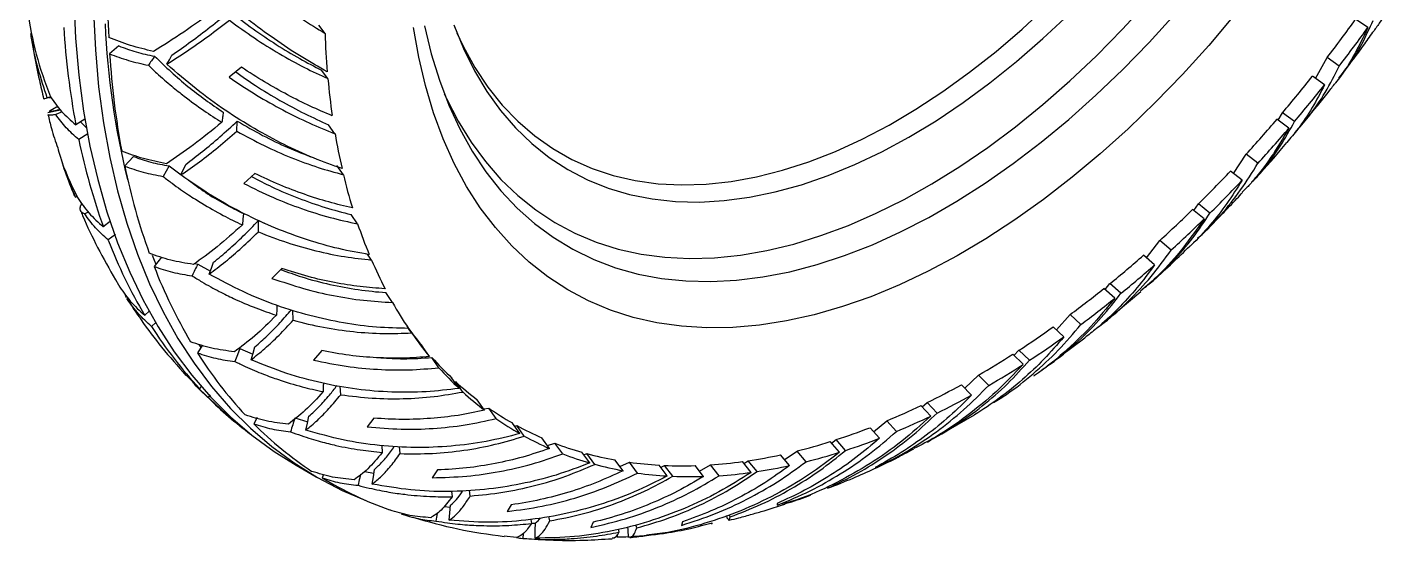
# Model space of a CAD drawing. Header units: millimetres. Extents: x 0 to 597, y 0 to 420.
# Drawn here: x 463.99 to 479.09, y 75 to 80.66 of the extents above; entities that cross this region are included whole.
import ezdxf

# ---------------------------------------------------------------- set-up
doc = ezdxf.new("R2010")
doc.units = ezdxf.units.MM

msp = doc.modelspace()

# ---------------------------------------------------------------- linework, layer by layer
at = {"color": 7, "linetype": 'Continuous', "lineweight": 25}
for p, q in [((467.261, 80.591), (467.191, 80.682)), ((478.734, 80.657), (478.598, 80.748)), ((464.025, 80.591), (464.027, 80.577)), ((464.992, 80.454), (464.891, 80.366)), ((466.342, 80.218), (466.206, 80.109)), ((478.158, 80.094), (478.284, 80.325)), ((478.419, 80.232), (478.284, 80.325)), ((467.292, 80.093), (467.222, 80.186)), ((478.257, 80.024), (478.123, 80.119)), ((464.205, 79.881), (464.235, 79.891)), ((464.368, 79.728), (464.298, 79.698)), ((464.619, 79.648), (464.519, 79.585)), ((464.64, 79.549), (464.569, 79.617)), ((466.291, 79.514), (466.295, 79.626)), ((477.865, 79.548), (477.733, 79.645)), ((477.746, 79.636), (477.794, 79.716)), ((477.926, 79.62), (477.794, 79.716)), ((478.019, 79.6), (478.052, 79.641)), ((464.65, 79.484), (464.551, 79.421)), ((467.37, 79.487), (467.3, 79.585)), ((465.154, 79.235), (465.056, 79.129)), ((477.254, 79.048), (477.394, 79.26)), ((477.523, 79.161), (477.394, 79.26)), ((465.546, 79.131), (465.678, 79.035)), ((465.676, 79.032), (465.728, 79.148)), ((466.488, 79.049), (466.366, 78.938)), ((467.463, 79.035), (467.392, 79.135)), ((477.349, 78.973), (477.221, 79.074)), ((464.509, 78.804), (464.516, 78.789)), ((464.516, 78.789), (464.527, 78.794)), ((476.817, 78.64), (476.869, 78.713)), ((476.995, 78.611), (476.869, 78.713)), ((464.656, 78.624), (464.617, 78.603)), ((467.619, 78.493), (467.548, 78.596)), ((476.931, 78.547), (476.805, 78.65)), ((464.896, 78.518), (464.821, 78.461)), ((466.527, 78.405), (466.528, 78.529)), ((466.528, 78.529), (466.603, 78.499)), ((464.955, 78.378), (464.875, 78.316)), ((476.297, 78.118), (476.445, 78.31)), ((476.569, 78.205), (476.445, 78.31)), ((465.46, 78.127), (465.381, 78.024)), ((467.772, 78.095), (467.729, 78.158)), ((476.386, 78.042), (476.264, 78.147)), ((465.828, 78.057), (465.861, 78.051)), ((465.861, 78.051), (465.999, 77.972)), ((466.784, 78.001), (466.677, 77.893)), ((464.957, 77.879), (464.988, 77.82)), ((475.842, 77.77), (475.896, 77.836)), ((476.017, 77.729), (475.896, 77.836)), ((465.088, 77.659), (465.081, 77.67)), ((468.003, 77.628), (467.929, 77.736)), ((475.95, 77.674), (475.829, 77.782)), ((475.829, 77.408), (476.236, 77.749)), ((465.325, 77.53), (465.277, 77.486)), ((466.91, 77.431), (466.908, 77.541)), ((475.306, 77.325), (475.458, 77.494)), ((475.576, 77.385), (475.458, 77.494)), ((465.398, 77.406), (465.352, 77.363)), ((468.213, 77.292), (468.179, 77.342)), ((475.388, 77.248), (475.271, 77.358)), ((475.206, 76.928), (475.62, 77.238)), ((465.911, 77.156), (465.857, 77.072)), ((465.873, 77.164), (465.895, 77.131)), ((466.325, 77.12), (466.466, 77.059)), ((467.224, 77.097), (467.133, 76.993)), ((468.409, 77.031), (468.333, 77.143)), ((474.941, 76.946), (474.827, 77.058)), ((474.84, 77.045), (474.895, 77.102)), ((475.01, 76.99), (474.895, 77.102)), ((468.514, 76.908), (468.437, 77.021)), ((465.732, 76.825), (465.878, 76.68)), ((468.735, 76.68), (468.657, 76.794)), ((468.777, 76.641), (468.698, 76.755)), ((474.298, 76.683), (474.45, 76.827)), ((474.562, 76.714), (474.45, 76.827)), ((465.829, 76.721), (466.225, 76.349)), ((465.898, 76.702), (465.878, 76.68)), ((465.996, 76.609), (465.972, 76.582)), ((467.434, 76.611), (467.428, 76.705)), ((474.373, 76.607), (474.262, 76.721)), ((469.016, 76.44), (468.936, 76.555)), ((469.006, 76.454), (469.061, 76.464)), ((469.142, 76.349), (469.061, 76.464)), ((473.925, 76.376), (473.817, 76.492)), ((473.831, 76.477), (473.885, 76.525)), ((473.994, 76.409), (473.885, 76.525)), ((466.515, 76.361), (466.478, 76.29)), ((466.929, 76.356), (467.07, 76.312)), ((467.799, 76.352), (467.724, 76.256)), ((469.404, 76.183), (469.322, 76.299)), ((473.295, 76.204), (473.442, 76.323)), ((473.548, 76.207), (473.442, 76.323)), ((473.955, 76.129), (474.407, 76.39)), ((469.345, 76.266), (469.37, 76.272)), ((469.453, 76.155), (469.37, 76.272)), ((469.731, 76.018), (469.647, 76.136)), ((473.361, 76.131), (473.256, 76.248)), ((467.887, 76.05), (467.89, 75.974)), ((468.087, 75.962), (468.079, 76.04)), ((469.707, 76.052), (469.79, 76.077)), ((469.875, 75.959), (469.79, 76.077)), ((472.315, 75.898), (472.453, 75.991)), ((472.554, 75.873), (472.453, 75.991)), ((472.921, 75.977), (472.819, 76.095)), ((472.834, 76.077), (472.885, 76.116)), ((472.988, 75.998), (472.885, 76.116)), ((466.943, 75.834), (467.162, 75.708)), ((470.173, 75.859), (470.086, 75.978)), ((470.107, 75.949), (470.141, 75.962)), ((470.228, 75.844), (470.141, 75.962)), ((470.539, 75.774), (470.45, 75.893)), ((470.503, 75.822), (470.609, 75.867)), ((470.699, 75.748), (470.609, 75.867)), ((471.026, 75.716), (470.935, 75.835)), ((470.953, 75.811), (470.995, 75.832)), ((471.087, 75.713), (470.995, 75.832)), ((471.425, 75.711), (471.331, 75.83)), ((471.379, 75.77), (471.503, 75.838)), ((471.598, 75.719), (471.503, 75.838)), ((471.949, 75.755), (471.852, 75.874)), ((471.868, 75.854), (471.916, 75.884)), ((472.013, 75.765), (471.916, 75.884)), ((472.372, 75.831), (472.272, 75.949)), ((467.245, 75.732), (467.229, 75.696)), ((467.696, 75.767), (467.799, 75.746)), ((468.498, 75.782), (468.44, 75.697)), ((473.312, 75.809), (473.325, 75.808)), ((468.652, 75.547), (468.658, 75.487)), ((468.858, 75.495), (468.849, 75.558)), ((472.8, 75.584), (472.789, 75.582)), ((468.57, 75.379), (468.64, 75.372)), ((469.308, 75.397), (469.266, 75.325)), ((472.234, 75.414), (472.236, 75.393)), ((472.541, 75.485), (472.601, 75.508)), ((472.6, 75.505), (472.601, 75.508)), ((469.524, 75.238), (469.531, 75.192)), ((469.732, 75.221), (469.722, 75.27)), ((471.686, 75.252), (471.682, 75.281)), ((471.717, 75.265), (471.708, 75.289)), ((469.442, 75.082), (469.438, 75.029)), ((469.53, 75.197), (469.575, 75.197)), ((470.212, 75.206), (470.186, 75.149)), ((470.485, 75.129), (470.492, 75.097)), ((470.691, 75.143), (470.681, 75.179)), ((471.194, 75.211), (471.182, 75.172)), ((471.521, 75.201), (471.508, 75.186)), ((469.366, 75.039), (469.231, 75.054)), ((469.366, 75.039), (469.438, 75.029)), ((470.475, 75.074), (470.475, 75.046))]:
    msp.add_line(p, q, dxfattribs=at)
at = {"color": 7, "linetype": 'Continuous', "lineweight": 25, "flags": 128}
for points in [[(464.496, 80.956), (464.516, 80.538), (464.552, 80.13), (464.605, 79.734), (464.674, 79.351), (464.76, 78.982), (464.861, 78.626), (464.979, 78.285), (465.112, 77.96), (465.26, 77.651), (465.424, 77.358), (465.602, 77.083), (465.795, 76.826), (466.002, 76.587), (466.222, 76.367), (466.456, 76.166), (466.702, 75.985), (466.943, 75.834)], [(464.714, 80.83), (464.734, 80.411), (464.77, 80.004), (464.823, 79.608), (464.893, 79.225), (464.978, 78.856), (465.08, 78.5), (465.197, 78.159), (465.33, 77.834), (465.479, 77.525), (465.642, 77.232), (465.821, 76.957), (466.013, 76.7), (466.22, 76.461), (466.441, 76.241), (466.674, 76.04), (466.92, 75.859), (467.179, 75.698), (467.449, 75.557), (467.708, 75.446)], [(468.573, 79.926), (468.597, 79.874), (468.725, 79.625), (468.868, 79.393), (469.025, 79.179), (469.196, 78.983), (469.38, 78.805), (469.578, 78.647), (469.788, 78.509), (470.009, 78.391), (470.242, 78.293), (470.485, 78.216), (470.738, 78.16), (471, 78.126), (471.27, 78.112), (471.547, 78.12), (471.832, 78.15), (472.122, 78.2), (472.417, 78.271), (472.716, 78.364), (473.019, 78.477), (473.324, 78.61), (473.631, 78.763), (473.938, 78.935), (474.245, 79.127), (474.551, 79.336), (474.855, 79.564), (475.156, 79.809), (475.454, 80.07), (475.747, 80.346), (476.034, 80.638), (476.315, 80.944)], [(468.711, 80.599), (468.781, 80.451), (468.909, 80.217), (469.053, 80), (469.211, 79.802), (469.383, 79.623), (469.568, 79.463), (469.766, 79.323), (469.976, 79.203), (470.198, 79.104), (470.431, 79.027), (470.673, 78.97), (470.925, 78.935), (471.185, 78.922), (471.453, 78.93), (471.727, 78.96), (472.008, 79.011), (472.293, 79.084), (472.582, 79.177), (472.875, 79.292), (473.17, 79.427), (473.466, 79.582), (473.762, 79.757), (474.057, 79.951), (474.351, 80.163), (474.643, 80.392), (474.931, 80.639), (475.214, 80.902)], [(477.264, 80.793), (476.982, 80.46), (476.693, 80.14), (476.397, 79.834), (476.096, 79.542), (475.789, 79.266), (475.479, 79.006), (475.165, 78.763), (474.849, 78.537), (474.532, 78.33), (474.214, 78.141), (473.896, 77.971), (473.579, 77.821), (473.264, 77.691), (472.952, 77.582), (472.643, 77.493), (472.339, 77.425), (472.04, 77.378), (471.747, 77.352), (471.461, 77.348), (471.182, 77.365), (470.912, 77.403), (470.651, 77.463), (470.4, 77.543), (470.159, 77.645), (469.93, 77.767), (469.712, 77.909), (469.506, 78.07), (469.314, 78.252), (469.135, 78.452), (468.969, 78.67), (468.818, 78.906), (468.682, 79.16), (468.561, 79.43), (468.455, 79.715), (468.365, 80.016), (468.291, 80.33), (468.233, 80.658)], [(468.355, 80.674), (468.429, 80.368), (468.519, 80.076), (468.624, 79.8), (468.745, 79.539), (468.881, 79.295), (469.031, 79.068), (469.196, 78.859), (469.374, 78.668), (469.566, 78.497), (469.771, 78.345), (469.987, 78.213), (470.216, 78.101), (470.455, 78.01), (470.704, 77.94), (470.963, 77.892), (471.231, 77.864), (471.506, 77.858), (471.789, 77.873), (472.078, 77.909), (472.373, 77.966), (472.673, 78.045), (472.977, 78.144), (473.283, 78.264), (473.592, 78.405), (473.903, 78.565), (474.213, 78.744), (474.523, 78.942), (474.832, 79.158), (475.139, 79.392), (475.443, 79.644), (475.742, 79.911), (476.037, 80.194), (476.327, 80.491), (476.61, 80.803)], [(468.678, 80.687), (468.783, 80.425), (468.904, 80.181), (469.04, 79.953), (469.191, 79.743), (469.356, 79.551), (469.535, 79.378), (469.726, 79.225), (469.93, 79.092), (470.147, 78.98), (470.374, 78.888), (470.612, 78.817), (470.859, 78.768), (471.115, 78.74), (471.38, 78.734), (471.652, 78.749), (471.93, 78.786), (472.214, 78.845), (472.502, 78.924), (472.795, 79.025), (473.09, 79.146), (473.387, 79.287), (473.685, 79.449), (473.983, 79.63), (474.28, 79.829), (474.576, 80.047), (474.868, 80.282), (475.157, 80.534), (475.442, 80.801)], [(465.522, 80.251), (465.549, 80.302), (465.576, 80.352)], [(464.352, 79.747), (464.294, 79.735), (464.211, 79.717)], [(465.546, 79.131), (465.512, 79.074), (465.479, 79.016)], [(466.363, 78.606), (466.357, 78.544), (466.351, 78.482)], [(465.358, 78.149), (465.381, 78.093), (465.399, 78.05)], [(465.987, 77.94), (466.011, 78.005), (466.035, 78.07)], [(466.731, 77.596), (466.729, 77.554), (466.725, 77.486)], [(466.325, 77.12), (466.297, 77.049), (466.269, 76.978)], [(466.448, 76.996), (466.469, 77.068), (466.49, 77.14)], [(467.05, 76.221), (467.067, 76.297), (467.084, 76.374)], [(467.781, 75.627), (467.794, 75.708), (467.806, 75.788)], [(468.628, 75.228), (468.635, 75.311), (468.642, 75.394)], [(469.574, 75.031), (469.574, 75.115), (469.575, 75.199)], [(470.6, 75.039), (470.594, 75.123), (470.591, 75.156)]]:
    msp.add_lwpolyline(points, dxfattribs=at)
at = {"color": 7, "linetype": 'Continuous', "lineweight": 25}
for centre, radius, start, end in [((476.118, 81.06), 11.249, 176.6919, 182.6182), ((473.354, 81.043), 8.519, 182.3354, 194.0337), ((464.764, 90.694), 17.039, 322.5149, 324.2849), ((473.387, 81.228), 9.019, 183.6244, 190.4912), ((476.054, 80.883), 8.798, 181.9031, 184.6632), ((464.812, 90.667), 17.147, 322.5154, 324.2845), ((473.892, 80.936), 9.019, 183.6244, 190.4912), ((475.221, 80.811), 7.961, 185.178, 188.1283), ((465.221, 90.337), 16.458, 319.8109, 321.6209), ((465.308, 90.279), 16.517, 319.8091, 321.6232), ((465.666, 89.961), 15.876, 317.6227, 319.4757), ((474.248, 80.659), 6.976, 189.668, 192.8896), ((465.763, 89.891), 15.92, 317.6198, 319.4786), ((471.51, 80.858), 7.105, 191.6704, 199.7217), ((472.015, 80.567), 7.105, 191.6704, 199.7217), ((473.568, 80.5), 6.279, 193.4942, 196.9495), ((466.373, 89.305), 14.912, 314.7407, 316.6753), ((466.445, 89.258), 14.989, 314.7402, 316.6761), ((466.942, 88.726), 14.099, 312.3792, 314.3883), ((472.814, 80.258), 5.486, 198.7596, 202.5408), ((466.983, 88.711), 14.222, 312.3815, 314.385), ((470.114, 80.339), 5.616, 201.1203, 210.5397), ((467.65, 87.933), 13.037, 309.2403, 311.356), ((470.619, 80.048), 5.616, 201.1203, 210.5397), ((472.325, 80.051), 4.955, 203.2518, 207.2978), ((467.722, 87.885), 13.114, 309.2394, 311.355), ((468.212, 87.239), 12.143, 306.6318, 308.8499), ((468.287, 87.188), 12.216, 306.6309, 308.8486), ((471.826, 79.783), 4.389, 209.411, 213.7993), ((469.242, 79.812), 4.596, 212.19, 222.9575), ((471.431, 79.675), 4.002, 215.2257, 219.262), ((468.901, 86.291), 10.972, 303.1165, 305.4907), ((471.535, 79.586), 4.037, 214.6189, 219.2594), ((468.972, 86.247), 11.052, 303.1172, 305.488), ((469.747, 79.52), 4.596, 212.19, 222.9575), ((469.374, 85.56), 10.101, 300.1691, 302.6748), ((471.193, 79.472), 3.688, 221.6543, 226.5632), ((471.285, 79.374), 3.709, 221.6528, 226.5626), ((469.463, 85.486), 10.147, 300.1679, 302.6768), ((471.078, 79.351), 3.522, 227.4751, 232.5373), ((471.171, 79.252), 3.542, 227.4755, 232.5377), ((469.933, 84.574), 8.967, 296.1479, 298.8614), ((470.024, 84.496), 9.008, 296.1457, 298.8625), ((468.866, 79.463), 4.083, 224.8681, 233.5878), ((471.019, 79.272), 3.423, 235.1104, 240.2686), ((470.296, 83.83), 8.139, 292.7414, 295.6339), ((469.35, 79.147), 4.051, 224.8411, 236.5536), ((471.112, 79.174), 3.445, 235.1113, 240.2674), ((470.399, 83.723), 8.149, 292.7358, 295.6417), ((471.024, 79.283), 3.435, 241.2165, 246.3612), ((471.113, 79.178), 3.448, 241.2096, 246.3649), ((470.676, 82.891), 7.126, 288.058, 291.2203), ((471.07, 79.398), 3.559, 248.929, 253.9537), ((470.9, 82.193), 6.393, 284.0612, 287.4639), ((470.773, 82.795), 7.149, 288.0533, 291.2242), ((471.162, 79.299), 3.579, 248.9301, 253.9556), ((471.118, 79.575), 3.742, 254.8601, 259.7209), ((471.21, 79.473), 3.759, 254.8594, 259.7267), ((471.172, 79.919), 4.09, 262.0923, 266.6746), ((471.191, 80.291), 4.463, 267.4815, 271.8033), ((471.161, 80.874), 5.047, 273.885, 277.8665), ((471.083, 81.413), 5.592, 278.5673, 282.287), ((471.172, 81.34), 5.638, 278.5725, 282.2828), ((470.985, 82.135), 6.455, 284.0686, 287.4584), ((469.301, 79.084), 3.971, 238.5575, 250.4264), ((471.265, 79.822), 4.113, 262.0896, 266.6736), ((471.284, 80.196), 4.487, 267.4816, 271.8052), ((471.254, 80.776), 5.069, 273.8831, 277.8707)]:
    msp.add_arc(centre, radius, start, end, dxfattribs=at)
for points, knots in [([(467.285, 80.168), (467.191, 80.222), (467.001, 80.33), (466.705, 80.526), (466.406, 80.746), (466.109, 80.993), (465.813, 81.266), (465.623, 81.471), (465.527, 81.575)], [0, 0, 0, 0, 0.166045, 0.333057, 0.499187, 0.663305, 0.828994, 1, 1, 1, 1]), ([(466.199, 81.381), (466.291, 81.301), (466.47, 81.144), (466.74, 80.936), (467.005, 80.749), (467.176, 80.644), (467.261, 80.591)], [0, 0, 0, 0, 0.255319, 0.500303, 0.750161, 1, 1, 1, 1]), ([(479.093, 81.175), (479.059, 81.093), (478.991, 80.93), (478.888, 80.741), (478.812, 80.638), (478.789, 80.605)], [0, 0, 0, 0, 0.407032, 0.814017, 1, 1, 1, 1]), ([(463.987, 80.847), (464.014, 80.684), (464.068, 80.359), (464.182, 80.048), (464.239, 79.892)], [0, 0, 0, 0, 0.4995697, 1, 1, 1, 1]), ([(466.056, 80.855), (465.938, 80.769), (465.702, 80.598), (465.483, 80.461), (465.373, 80.393)], [0, 0, 0, 0, 0.4995726, 1, 1, 1, 1]), ([(465.576, 80.352), (465.646, 80.401), (465.783, 80.498), (465.997, 80.659), (466.141, 80.777), (466.213, 80.835)], [0, 0, 0, 0, 0.339019, 0.671997, 1, 1, 1, 1]), ([(466.213, 80.835), (466.298, 80.769), (466.469, 80.637), (466.727, 80.465), (466.98, 80.312), (467.143, 80.228), (467.222, 80.186)], [0, 0, 0, 0, 0.2504497, 0.4999993, 0.755246, 1, 1, 1, 1]), ([(465.522, 80.251), (465.597, 80.3), (465.745, 80.397), (465.976, 80.559), (466.131, 80.678), (466.208, 80.737)], [0, 0, 0, 0, 0.33938, 0.672333, 1, 1, 1, 1]), ([(466.208, 80.737), (466.3, 80.67), (466.483, 80.537), (466.76, 80.365), (467.032, 80.214), (467.206, 80.132), (467.292, 80.093)], [0, 0, 0, 0, 0.250635, 0.50017, 0.755309, 1, 1, 1, 1]), ([(478.414, 80.1), (478.446, 80.14), (478.542, 80.257), (478.671, 80.468), (478.751, 80.648), (478.79, 80.735)], [0, 0, 0, 0, 0.204851, 0.610742, 1, 1, 1, 1]), ([(464.205, 79.881), (464.17, 79.987), (464.102, 80.198), (464.045, 80.436), (464.028, 80.568), (464.025, 80.591)], [0, 0, 0, 0, 0.456751, 0.904846, 1, 1, 1, 1]), ([(465.373, 80.393), (465.287, 80.414), (465.115, 80.455), (464.959, 80.516), (464.881, 80.547)], [0, 0, 0, 0, 0.498249, 1, 1, 1, 1]), ([(478.734, 80.657), (478.683, 80.551), (478.58, 80.339), (478.451, 80.133), (478.369, 80.037), (478.365, 80.031)], [0, 0, 0, 0, 0.483276, 0.969373, 1, 1, 1, 1]), ([(478.468, 80.171), (478.542, 80.265), (478.653, 80.406), (478.755, 80.555), (478.789, 80.605)], [0, 0, 0, 0, 0.668221, 1, 1, 1, 1]), ([(464.039, 80.504), (464.045, 80.461), (464.067, 80.316), (464.11, 80.105), (464.149, 79.939), (464.165, 79.87)], [0, 0, 0, 0, 0.196776, 0.671009, 1, 1, 1, 1]), ([(464.891, 80.366), (464.959, 80.341), (465.094, 80.29), (465.243, 80.257), (465.317, 80.24)], [0, 0, 0, 0, 0.500356, 1, 1, 1, 1]), ([(464.992, 80.454), (465.054, 80.431), (465.18, 80.384), (465.317, 80.354), (465.386, 80.339)], [0, 0, 0, 0, 0.4999898, 1, 1, 1, 1]), ([(465.386, 80.339), (465.374, 80.322), (465.351, 80.29), (465.328, 80.257), (465.317, 80.24)], [0, 0, 0, 0, 0.499986, 1, 1, 1, 1]), ([(465.317, 80.24), (465.347, 80.212), (465.406, 80.156), (465.491, 80.08), (465.571, 80.013), (465.643, 79.954), (465.76, 79.862), (465.92, 79.744), (466.06, 79.654), (466.126, 79.612)], [0, 0, 0, 0, 0.120105, 0.230141, 0.330173, 0.420243, 0.500402, 0.764719, 1, 1, 1, 1]), ([(465.386, 80.339), (465.506, 80.224), (465.747, 79.995), (466.01, 79.814), (466.141, 79.723)], [0, 0, 0, 0, 0.499985, 1, 1, 1, 1]), ([(467.447, 79.103), (467.344, 79.14), (467.136, 79.214), (466.813, 79.362), (466.487, 79.537), (466.162, 79.742), (465.837, 79.976), (465.628, 80.159), (465.522, 80.251)], [0, 0, 0, 0, 0.16604, 0.333056, 0.499185, 0.663301, 0.828992, 1, 1, 1, 1]), ([(467.339, 79.685), (467.259, 79.719), (467.099, 79.787), (466.849, 79.912), (466.596, 80.053), (466.427, 80.163), (466.342, 80.218)], [0, 0, 0, 0, 0.249924, 0.499823, 0.749992, 1, 1, 1, 1]), ([(477.932, 79.5), (477.982, 79.557), (478.105, 79.695), (478.27, 79.939), (478.369, 80.134), (478.419, 80.232)], [0, 0, 0, 0, 0.256087, 0.628049, 1, 1, 1, 1]), ([(466.206, 80.109), (466.306, 80.041), (466.504, 79.909), (466.799, 79.744), (467.089, 79.6), (467.277, 79.525), (467.37, 79.487)], [0, 0, 0, 0, 0.25532, 0.500297, 0.750157, 1, 1, 1, 1]), ([(466.279, 80.167), (466.351, 80.117), (466.513, 80.002), (466.767, 79.849), (467.038, 79.703), (467.213, 79.624), (467.3, 79.585)], [0, 0, 0, 0, 0.2070211, 0.4677643, 0.7338839, 1, 1, 1, 1]), ([(478.257, 80.024), (478.213, 79.94), (478.125, 79.771), (477.985, 79.559), (477.882, 79.437), (477.841, 79.389)], [0, 0, 0, 0, 0.374466, 0.748893, 1, 1, 1, 1]), ([(478.086, 79.683), (478.168, 79.781), (478.263, 79.894), (478.352, 80.014), (478.365, 80.031)], [0, 0, 0, 0, 0.858081, 1, 1, 1, 1]), ([(464.169, 79.871), (464.168, 79.871), (464.163, 79.868), (464.187, 79.876), (464.205, 79.881)], [0, 0, 0, 0, 0.235758, 1, 1, 1, 1]), ([(464.221, 79.885), (464.221, 79.885), (464.217, 79.884), (464.224, 79.885), (464.237, 79.887), (464.239, 79.887)], [0, 0, 0, 0, 0.010375, 0.846256, 1, 1, 1, 1]), ([(464.226, 79.733), (464.24, 79.744), (464.261, 79.76), (464.305, 79.782), (464.32, 79.789)], [0, 0, 0, 0, 0.678187, 1, 1, 1, 1]), ([(464.239, 79.892), (464.278, 79.838), (464.356, 79.728), (464.464, 79.633), (464.519, 79.585)], [0, 0, 0, 0, 0.498249, 1, 1, 1, 1]), ([(464.298, 79.698), (464.29, 79.696), (464.273, 79.693), (464.254, 79.691), (464.239, 79.691), (464.229, 79.691), (464.216, 79.693), (464.213, 79.697), (464.211, 79.7)], [0, 0, 0, 0, 0.1729789, 0.3314625, 0.4755356, 0.6052646, 0.7207146, 1, 1, 1, 1]), ([(464.212, 79.7), (464.225, 79.648), (464.254, 79.52), (464.295, 79.401), (464.32, 79.33)], [0, 0, 0, 0, 0.407239, 1, 1, 1, 1]), ([(464.226, 79.733), (464.254, 79.738), (464.294, 79.745), (464.334, 79.752), (464.347, 79.754)], [0, 0, 0, 0, 0.6889263, 1, 1, 1, 1]), ([(464.551, 79.421), (464.503, 79.464), (464.408, 79.549), (464.335, 79.648), (464.298, 79.698)], [0, 0, 0, 0, 0.500385, 1, 1, 1, 1]), ([(466.126, 79.612), (466.02, 79.526), (465.808, 79.354), (465.613, 79.222), (465.515, 79.156)], [0, 0, 0, 0, 0.4995697, 1, 1, 1, 1]), ([(465.728, 79.148), (465.79, 79.195), (465.912, 79.289), (466.102, 79.449), (466.231, 79.567), (466.295, 79.626)], [0, 0, 0, 0, 0.339006, 0.671985, 1, 1, 1, 1]), ([(466.141, 79.723), (466.139, 79.704), (466.134, 79.667), (466.129, 79.63), (466.126, 79.612)], [0, 0, 0, 0, 0.5000252, 1, 1, 1, 1]), ([(466.295, 79.626), (466.388, 79.572), (466.574, 79.464), (466.854, 79.33), (467.037, 79.259), (467.129, 79.223)], [0, 0, 0, 0, 0.332809, 0.664418, 1, 1, 1, 1]), ([(477.454, 78.953), (477.496, 78.997), (477.613, 79.121), (477.772, 79.343), (477.875, 79.529), (477.926, 79.62)], [0, 0, 0, 0, 0.224368, 0.620299, 1, 1, 1, 1]), ([(465.676, 79.032), (465.743, 79.079), (465.876, 79.173), (466.082, 79.334), (466.222, 79.454), (466.291, 79.514)], [0, 0, 0, 0, 0.339386, 0.672339, 1, 1, 1, 1]), ([(466.291, 79.514), (466.39, 79.46), (466.589, 79.352), (466.889, 79.22), (467.182, 79.112), (467.371, 79.06), (467.463, 79.035)], [0, 0, 0, 0, 0.250634, 0.500171, 0.755309, 1, 1, 1, 1]), ([(477.865, 79.548), (477.801, 79.44), (477.673, 79.223), (477.497, 78.989), (477.38, 78.871), (477.352, 78.842)], [0, 0, 0, 0, 0.4303975, 0.8633184, 1, 1, 1, 1]), ([(464.32, 79.33), (464.328, 79.3), (464.379, 79.11), (464.465, 78.932), (464.538, 78.782)], [0, 0, 0, 0, 0.159088, 1, 1, 1, 1]), ([(477.476, 78.972), (477.501, 78.999), (477.626, 79.133), (477.746, 79.275), (477.842, 79.388)], [0, 0, 0, 0, 0.201563, 1, 1, 1, 1]), ([(464.516, 78.789), (464.471, 78.892), (464.412, 79.027), (464.37, 79.168), (464.36, 79.201)], [0, 0, 0, 0, 0.761474, 1, 1, 1, 1]), ([(465.515, 79.156), (465.429, 79.173), (465.257, 79.208), (465.102, 79.265), (465.024, 79.294)], [0, 0, 0, 0, 0.498249, 1, 1, 1, 1]), ([(465.154, 79.235), (465.217, 79.213), (465.341, 79.169), (465.478, 79.144), (465.546, 79.131)], [0, 0, 0, 0, 0.499992, 1, 1, 1, 1]), ([(476.858, 78.334), (476.864, 78.339), (476.959, 78.417), (477.12, 78.594), (477.34, 78.862), (477.462, 79.061), (477.523, 79.161)], [0, 0, 0, 0, 0.021812, 0.343613, 0.671816, 1, 1, 1, 1]), ([(464.396, 79.087), (464.398, 79.081), (464.431, 78.985), (464.466, 78.889), (464.503, 78.803), (464.503, 78.802)], [0, 0, 0, 0, 0.065663, 0.988461, 1, 1, 1, 1]), ([(465.056, 79.129), (465.124, 79.106), (465.258, 79.058), (465.405, 79.03), (465.479, 79.016)], [0, 0, 0, 0, 0.500354, 1, 1, 1, 1]), ([(465.479, 79.016), (465.512, 78.991), (465.575, 78.941), (465.668, 78.875), (465.754, 78.816), (465.832, 78.766), (465.958, 78.687), (466.129, 78.589), (466.28, 78.516), (466.351, 78.482)], [0, 0, 0, 0, 0.120102, 0.230139, 0.330171, 0.420244, 0.500403, 0.764718, 1, 1, 1, 1]), ([(467.747, 78.154), (467.636, 78.174), (467.414, 78.214), (467.068, 78.313), (466.718, 78.441), (466.369, 78.601), (466.018, 78.793), (465.792, 78.951), (465.676, 79.032)], [0, 0, 0, 0, 0.166042, 0.333059, 0.499185, 0.663306, 0.828996, 1, 1, 1, 1]), ([(466.452, 79.015), (466.527, 78.976), (466.699, 78.886), (466.971, 78.773), (467.264, 78.669), (467.453, 78.621), (467.548, 78.596)], [0, 0, 0, 0, 0.201201, 0.463863, 0.73193, 1, 1, 1, 1]), ([(467.562, 78.669), (467.476, 78.69), (467.303, 78.73), (467.035, 78.816), (466.763, 78.919), (466.58, 79.006), (466.488, 79.049)], [0, 0, 0, 0, 0.249921, 0.499821, 0.749985, 1, 1, 1, 1]), ([(465.759, 78.976), (465.82, 78.93), (466.013, 78.785), (466.221, 78.678), (466.363, 78.606)], [0, 0, 0, 0, 0.317672, 1, 1, 1, 1]), ([(466.366, 78.938), (466.475, 78.885), (466.688, 78.78), (467.006, 78.657), (467.317, 78.559), (467.519, 78.515), (467.619, 78.493)], [0, 0, 0, 0, 0.255318, 0.500296, 0.750158, 1, 1, 1, 1]), ([(477.349, 78.973), (477.295, 78.887), (477.188, 78.715), (476.998, 78.479), (476.86, 78.322), (476.779, 78.251), (476.774, 78.247)], [0, 0, 0, 0, 0.3266207, 0.6532181, 0.9801534, 1, 1, 1, 1]), ([(464.538, 78.782), (464.578, 78.724), (464.657, 78.608), (464.766, 78.51), (464.821, 78.461)], [0, 0, 0, 0, 0.498248, 1, 1, 1, 1]), ([(464.617, 78.603), (464.611, 78.605), (464.6, 78.609), (464.587, 78.617), (464.578, 78.626), (464.572, 78.635), (464.566, 78.652), (464.565, 78.678), (464.579, 78.708), (464.585, 78.721)], [0, 0, 0, 0, 0.120105, 0.23014, 0.33017, 0.420242, 0.500397, 0.764731, 1, 1, 1, 1]), ([(476.968, 78.437), (477.077, 78.547), (477.208, 78.679), (477.334, 78.817), (477.355, 78.84)], [0, 0, 0, 0, 0.837503, 1, 1, 1, 1]), ([(464.572, 78.639), (464.579, 78.621), (464.636, 78.48), (464.76, 78.223), (464.889, 77.995), (464.955, 77.877)], [0, 0, 0, 0, 0.066181, 0.516708, 1, 1, 1, 1]), ([(464.875, 78.316), (464.827, 78.36), (464.73, 78.447), (464.655, 78.551), (464.617, 78.603)], [0, 0, 0, 0, 0.5003847, 1, 1, 1, 1]), ([(476.283, 77.797), (476.303, 77.812), (476.413, 77.897), (476.59, 78.077), (476.811, 78.331), (476.935, 78.519), (476.995, 78.611)], [0, 0, 0, 0, 0.069861, 0.379597, 0.696276, 1, 1, 1, 1]), ([(466.351, 78.482), (466.257, 78.398), (466.071, 78.23), (465.899, 78.107), (465.813, 78.046)], [0, 0, 0, 0, 0.4995759, 1, 1, 1, 1]), ([(465.987, 77.94), (466.046, 77.984), (466.162, 78.072), (466.343, 78.228), (466.466, 78.346), (466.527, 78.405)], [0, 0, 0, 0, 0.339377, 0.672332, 1, 1, 1, 1]), ([(466.035, 78.07), (466.088, 78.114), (466.194, 78.202), (466.36, 78.356), (466.472, 78.471), (466.528, 78.529)], [0, 0, 0, 0, 0.339009, 0.671985, 1, 1, 1, 1]), ([(466.527, 78.405), (466.633, 78.364), (466.844, 78.282), (467.163, 78.193), (467.474, 78.127), (467.674, 78.106), (467.772, 78.095)], [0, 0, 0, 0, 0.250635, 0.500169, 0.75531, 1, 1, 1, 1]), ([(476.931, 78.547), (476.855, 78.439), (476.703, 78.221), (476.468, 77.956), (476.301, 77.81), (476.233, 77.752)], [0, 0, 0, 0, 0.372877, 0.747945, 1, 1, 1, 1]), ([(476.377, 77.877), (476.447, 77.939), (476.581, 78.058), (476.711, 78.187), (476.773, 78.248)], [0, 0, 0, 0, 0.523184, 1, 1, 1, 1]), ([(465.813, 78.046), (465.728, 78.06), (465.558, 78.088), (465.404, 78.142), (465.326, 78.169)], [0, 0, 0, 0, 0.498248, 1, 1, 1, 1]), ([(475.769, 77.359), (475.79, 77.375), (475.909, 77.46), (476.104, 77.644), (476.354, 77.908), (476.497, 78.106), (476.569, 78.205)], [0, 0, 0, 0, 0.066239, 0.373419, 0.686715, 1, 1, 1, 1]), ([(465.381, 78.024), (465.447, 78.001), (465.581, 77.956), (465.726, 77.933), (465.798, 77.921)], [0, 0, 0, 0, 0.500354, 1, 1, 1, 1]), ([(465.861, 78.051), (465.85, 78.029), (465.83, 77.986), (465.809, 77.943), (465.798, 77.921)], [0, 0, 0, 0, 0.499998, 1, 1, 1, 1]), ([(466.773, 77.99), (466.85, 77.962), (467.032, 77.896), (467.318, 77.823), (467.629, 77.763), (467.829, 77.745), (467.929, 77.736)], [0, 0, 0, 0, 0.195641, 0.460131, 0.730067, 1, 1, 1, 1]), ([(467.921, 77.779), (467.83, 77.785), (467.648, 77.798), (467.364, 77.844), (467.075, 77.909), (466.881, 77.971), (466.784, 78.001)], [0, 0, 0, 0, 0.24992, 0.499823, 0.74999, 1, 1, 1, 1]), ([(476.386, 78.042), (476.323, 77.956), (476.198, 77.785), (475.982, 77.552), (475.79, 77.369), (475.662, 77.272), (475.619, 77.239)], [0, 0, 0, 0, 0.284892, 0.569758, 0.85493, 1, 1, 1, 1]), ([(464.988, 77.82), (465.029, 77.759), (465.112, 77.637), (465.222, 77.536), (465.277, 77.486)], [0, 0, 0, 0, 0.498249, 1, 1, 1, 1]), ([(465.798, 77.921), (465.834, 77.899), (465.902, 77.857), (466.001, 77.8), (466.092, 77.751), (466.175, 77.709), (466.309, 77.645), (466.491, 77.567), (466.65, 77.512), (466.725, 77.486)], [0, 0, 0, 0, 0.120105, 0.23014, 0.33017, 0.420242, 0.500398, 0.764722, 1, 1, 1, 1]), ([(468.179, 77.342), (468.063, 77.344), (467.829, 77.349), (467.465, 77.398), (467.096, 77.477), (466.725, 77.592), (466.353, 77.741), (466.11, 77.873), (465.987, 77.94)], [0, 0, 0, 0, 0.166041, 0.333058, 0.499185, 0.663304, 0.828995, 1, 1, 1, 1]), ([(466.677, 77.893), (466.793, 77.854), (467.019, 77.777), (467.355, 77.699), (467.685, 77.646), (467.897, 77.634), (468.003, 77.628)], [0, 0, 0, 0, 0.255319, 0.500298, 0.750159, 1, 1, 1, 1]), ([(465.076, 77.677), (465.074, 77.683), (465.069, 77.695), (465.065, 77.708), (465.065, 77.715), (465.065, 77.715)], [0, 0, 0, 0, 0.509829, 0.97333, 1, 1, 1, 1]), ([(465.081, 77.671), (465.133, 77.591), (465.258, 77.399), (465.473, 77.115), (465.641, 76.926), (465.731, 76.824)], [0, 0, 0, 0, 0.248335, 0.596445, 1, 1, 1, 1]), ([(465.352, 77.363), (465.303, 77.408), (465.205, 77.498), (465.127, 77.606), (465.088, 77.659)], [0, 0, 0, 0, 0.500384, 1, 1, 1, 1]), ([(475.95, 77.674), (475.863, 77.568), (475.69, 77.354), (475.39, 77.074), (475.178, 76.893), (475.059, 76.818), (475.055, 76.816)], [0, 0, 0, 0, 0.329421, 0.660775, 0.990375, 1, 1, 1, 1]), ([(475.145, 76.885), (475.191, 76.916), (475.334, 77.011), (475.554, 77.203), (475.803, 77.452), (475.947, 77.638), (476.017, 77.729)], [0, 0, 0, 0, 0.135376, 0.42329, 0.717669, 1, 1, 1, 1]), ([(466.49, 77.14), (466.535, 77.179), (466.624, 77.258), (466.759, 77.395), (466.849, 77.499), (466.89, 77.547)], [0, 0, 0, 0, 0.3527685, 0.6992543, 1, 1, 1, 1]), ([(466.725, 77.486), (466.644, 77.407), (466.484, 77.247), (466.337, 77.138), (466.263, 77.084)], [0, 0, 0, 0, 0.499574, 1, 1, 1, 1]), ([(466.448, 76.996), (466.498, 77.037), (466.597, 77.116), (466.753, 77.262), (466.858, 77.375), (466.91, 77.431)], [0, 0, 0, 0, 0.3393819, 0.6723277, 1, 1, 1, 1]), ([(466.91, 77.431), (467.021, 77.403), (467.244, 77.348), (467.577, 77.302), (467.903, 77.28), (468.111, 77.288), (468.213, 77.292)], [0, 0, 0, 0, 0.250638, 0.500169, 0.75531, 1, 1, 1, 1]), ([(474.616, 76.526), (474.664, 76.555), (474.816, 76.649), (475.054, 76.841), (475.331, 77.095), (475.494, 77.288), (475.576, 77.385)], [0, 0, 0, 0, 0.12852, 0.415211, 0.707614, 1, 1, 1, 1]), ([(466.263, 77.084), (466.18, 77.095), (466.012, 77.117), (465.859, 77.168), (465.782, 77.194)], [0, 0, 0, 0, 0.498249, 1, 1, 1, 1]), ([(475.388, 77.248), (475.316, 77.165), (475.173, 76.999), (474.935, 76.775), (474.681, 76.568), (474.498, 76.449), (474.406, 76.389)], [0, 0, 0, 0, 0.249916, 0.499821, 0.749989, 1, 1, 1, 1]), ([(465.857, 77.072), (465.924, 77.05), (466.056, 77.007), (466.198, 76.987), (466.269, 76.978)], [0, 0, 0, 0, 0.500353, 1, 1, 1, 1]), ([(468.409, 77.031), (468.314, 77.024), (468.125, 77.01), (467.829, 77.016), (467.529, 77.041), (467.325, 77.078), (467.224, 77.097)], [0, 0, 0, 0, 0.249917, 0.49982, 0.749988, 1, 1, 1, 1]), ([(466.269, 76.978), (466.306, 76.959), (466.378, 76.924), (466.483, 76.878), (466.579, 76.839), (466.666, 76.806), (466.807, 76.757), (466.998, 76.698), (467.163, 76.662), (467.241, 76.645)], [0, 0, 0, 0, 0.120105, 0.230138, 0.330171, 0.420247, 0.500397, 0.764719, 1, 1, 1, 1]), ([(468.735, 76.68), (468.615, 76.666), (468.374, 76.637), (467.996, 76.635), (467.612, 76.666), (467.225, 76.735), (466.834, 76.839), (466.578, 76.943), (466.448, 76.996)], [0, 0, 0, 0, 0.166043, 0.333058, 0.499186, 0.663304, 0.828995, 1, 1, 1, 1]), ([(467.133, 76.993), (467.254, 76.968), (467.49, 76.919), (467.841, 76.887), (468.184, 76.879), (468.404, 76.899), (468.514, 76.908)], [0, 0, 0, 0, 0.25532, 0.500302, 0.75016, 1, 1, 1, 1]), ([(467.873, 77.018), (467.957, 77.013), (468.149, 77.002), (468.333, 77.014), (468.437, 77.021)], [0, 0, 0, 0, 0.432917, 1, 1, 1, 1]), ([(474.941, 76.946), (474.845, 76.844), (474.652, 76.641), (474.327, 76.375), (474.023, 76.164), (473.819, 76.058), (473.74, 76.017)], [0, 0, 0, 0, 0.273961, 0.549533, 0.823632, 1, 1, 1, 1]), ([(473.887, 76.09), (473.993, 76.15), (474.203, 76.269), (474.496, 76.485), (474.769, 76.723), (474.931, 76.902), (475.01, 76.99)], [0, 0, 0, 0, 0.250636, 0.500168, 0.755312, 1, 1, 1, 1]), ([(465.972, 76.582), (465.921, 76.627), (465.861, 76.68), (465.811, 76.744), (465.803, 76.754)], [0, 0, 0, 0, 0.842133, 1, 1, 1, 1]), ([(467.242, 76.738), (467.242, 76.731), (467.242, 76.7), (467.241, 76.669), (467.241, 76.645)], [0, 0, 0, 0, 0.215223, 1, 1, 1, 1]), ([(467.241, 76.645), (467.174, 76.572), (467.04, 76.426), (466.918, 76.334), (466.857, 76.288)], [0, 0, 0, 0, 0.499581, 1, 1, 1, 1]), ([(467.05, 76.221), (467.092, 76.255), (467.174, 76.323), (467.303, 76.455), (467.39, 76.559), (467.434, 76.611)], [0, 0, 0, 0, 0.339371, 0.672331, 1, 1, 1, 1]), ([(467.084, 76.374), (467.121, 76.408), (467.194, 76.475), (467.298, 76.59), (467.364, 76.676), (467.391, 76.711)], [0, 0, 0, 0, 0.375655, 0.744627, 1, 1, 1, 1]), ([(467.434, 76.611), (467.549, 76.597), (467.78, 76.568), (468.124, 76.564), (468.459, 76.585), (468.672, 76.623), (468.777, 76.641)], [0, 0, 0, 0, 0.250639, 0.50017, 0.75531, 1, 1, 1, 1]), ([(474.373, 76.607), (474.294, 76.528), (474.136, 76.371), (473.876, 76.161), (473.603, 75.97), (473.409, 75.863), (473.312, 75.809)], [0, 0, 0, 0, 0.249912, 0.499815, 0.749982, 1, 1, 1, 1]), ([(473.325, 75.808), (473.442, 75.867), (473.671, 75.984), (473.991, 76.201), (474.291, 76.44), (474.472, 76.622), (474.562, 76.714)], [0, 0, 0, 0, 0.255321, 0.500303, 0.750163, 1, 1, 1, 1]), ([(469.016, 76.44), (468.919, 76.42), (468.726, 76.379), (468.423, 76.347), (468.114, 76.334), (467.904, 76.346), (467.799, 76.352)], [0, 0, 0, 0, 0.249917, 0.499819, 0.749987, 1, 1, 1, 1]), ([(466.857, 76.288), (466.775, 76.297), (466.611, 76.315), (466.459, 76.364), (466.383, 76.388)], [0, 0, 0, 0, 0.498248, 1, 1, 1, 1]), ([(466.478, 76.29), (466.543, 76.27), (466.673, 76.228), (466.812, 76.212), (466.881, 76.203)], [0, 0, 0, 0, 0.500357, 1, 1, 1, 1]), ([(466.929, 76.356), (466.921, 76.331), (466.905, 76.28), (466.889, 76.229), (466.881, 76.203)], [0, 0, 0, 0, 0.500009, 1, 1, 1, 1]), ([(467.724, 76.256), (467.849, 76.246), (468.094, 76.225), (468.454, 76.236), (468.805, 76.273), (469.03, 76.324), (469.142, 76.349)], [0, 0, 0, 0, 0.25532, 0.500301, 0.750159, 1, 1, 1, 1]), ([(473.925, 76.376), (473.82, 76.282), (473.61, 76.093), (473.263, 75.849), (472.897, 75.641), (472.58, 75.494), (472.382, 75.432), (472.317, 75.411)], [0, 0, 0, 0, 0.223247, 0.447805, 0.671162, 0.891823, 1, 1, 1, 1]), ([(472.789, 75.582), (472.9, 75.635), (473.121, 75.74), (473.434, 75.938), (473.729, 76.158), (473.907, 76.327), (473.994, 76.409)], [0, 0, 0, 0, 0.250636, 0.50017, 0.75531, 1, 1, 1, 1]), ([(466.881, 76.203), (466.921, 76.189), (466.996, 76.161), (467.105, 76.126), (467.205, 76.097), (467.296, 76.073), (467.442, 76.038), (467.639, 76.001), (467.809, 75.983), (467.89, 75.974)], [0, 0, 0, 0, 0.120106, 0.230137, 0.330174, 0.420248, 0.500401, 0.76472, 1, 1, 1, 1]), ([(469.404, 76.183), (469.282, 76.152), (469.036, 76.09), (468.65, 76.04), (468.256, 76.023), (467.858, 76.046), (467.453, 76.106), (467.186, 76.182), (467.05, 76.221)], [0, 0, 0, 0, 0.166042, 0.333058, 0.499184, 0.663302, 0.828993, 1, 1, 1, 1]), ([(468.087, 75.962), (468.206, 75.961), (468.442, 75.958), (468.792, 75.995), (469.132, 76.058), (469.347, 76.123), (469.453, 76.155)], [0, 0, 0, 0, 0.2506367, 0.5001705, 0.7553109, 1, 1, 1, 1]), ([(472.236, 75.393), (472.358, 75.444), (472.597, 75.544), (472.934, 75.737), (473.254, 75.953), (473.45, 76.122), (473.548, 76.207)], [0, 0, 0, 0, 0.255319, 0.500303, 0.750163, 1, 1, 1, 1]), ([(467.806, 75.788), (467.835, 75.816), (467.892, 75.869), (467.966, 75.957), (468.01, 76.022), (468.023, 76.043)], [0, 0, 0, 0, 0.412151, 0.816949, 1, 1, 1, 1]), ([(469.731, 76.018), (469.633, 75.986), (469.439, 75.92), (469.132, 75.85), (468.819, 75.8), (468.605, 75.788), (468.498, 75.782)], [0, 0, 0, 0, 0.249918, 0.499819, 0.749987, 1, 1, 1, 1]), ([(471.717, 75.265), (471.832, 75.309), (472.062, 75.397), (472.391, 75.571), (472.703, 75.768), (472.894, 75.923), (472.988, 75.998)], [0, 0, 0, 0, 0.250636, 0.500168, 0.75531, 1, 1, 1, 1]), ([(473.361, 76.131), (473.275, 76.059), (473.105, 75.914), (472.828, 75.724), (472.539, 75.553), (472.336, 75.46), (472.234, 75.414)], [0, 0, 0, 0, 0.249919, 0.49982, 0.749988, 1, 1, 1, 1]), ([(472.8, 75.584), (472.89, 75.619), (473.139, 75.718), (473.452, 75.862), (473.673, 75.98), (473.74, 76.016)], [0, 0, 0, 0, 0.284745, 0.78412, 1, 1, 1, 1]), ([(467.89, 75.974), (467.836, 75.91), (467.729, 75.781), (467.631, 75.71), (467.581, 75.675)], [0, 0, 0, 0, 0.499567, 1, 1, 1, 1]), ([(467.781, 75.627), (467.815, 75.655), (467.881, 75.709), (467.984, 75.822), (468.053, 75.916), (468.087, 75.962)], [0, 0, 0, 0, 0.3393751, 0.6723212, 1, 1, 1, 1]), ([(470.173, 75.859), (470.05, 75.813), (469.805, 75.719), (469.416, 75.623), (469.017, 75.561), (468.611, 75.539), (468.198, 75.554), (467.922, 75.603), (467.781, 75.627)], [0, 0, 0, 0, 0.166042, 0.333057, 0.499184, 0.663302, 0.828993, 1, 1, 1, 1]), ([(468.44, 75.697), (468.567, 75.7), (468.817, 75.707), (469.182, 75.761), (469.537, 75.841), (469.762, 75.92), (469.875, 75.959)], [0, 0, 0, 0, 0.255318, 0.500299, 0.750159, 1, 1, 1, 1]), ([(468.858, 75.495), (468.978, 75.507), (469.217, 75.53), (469.569, 75.606), (469.909, 75.707), (470.123, 75.799), (470.228, 75.844)], [0, 0, 0, 0, 0.250636, 0.50017, 0.755312, 1, 1, 1, 1]), ([(472.921, 75.977), (472.809, 75.892), (472.585, 75.721), (472.22, 75.507), (471.838, 75.327), (471.441, 75.189), (471.093, 75.098), (470.875, 75.073), (470.796, 75.064)], [0, 0, 0, 0, 0.180062, 0.361181, 0.541334, 0.71931, 0.898991, 1, 1, 1, 1]), ([(471.182, 75.172), (471.308, 75.213), (471.554, 75.293), (471.906, 75.457), (472.241, 75.646), (472.45, 75.797), (472.554, 75.873)], [0, 0, 0, 0, 0.255319, 0.500299, 0.750159, 1, 1, 1, 1]), ([(472.372, 75.831), (472.281, 75.766), (472.101, 75.637), (471.81, 75.471), (471.509, 75.325), (471.299, 75.249), (471.194, 75.211)], [0, 0, 0, 0, 0.24992, 0.49982, 0.749989, 1, 1, 1, 1]), ([(467.581, 75.675), (467.501, 75.682), (467.341, 75.696), (467.192, 75.743), (467.117, 75.767)], [0, 0, 0, 0, 0.498247, 1, 1, 1, 1]), ([(467.229, 75.696), (467.293, 75.676), (467.421, 75.635), (467.556, 75.621), (467.624, 75.613)], [0, 0, 0, 0, 0.5003575, 1, 1, 1, 1]), ([(467.651, 75.731), (467.648, 75.719), (467.639, 75.679), (467.63, 75.64), (467.624, 75.613)], [0, 0, 0, 0, 0.317537, 1, 1, 1, 1]), ([(471.026, 75.716), (470.906, 75.655), (470.664, 75.533), (470.277, 75.393), (469.879, 75.288), (469.471, 75.223), (469.053, 75.197), (468.771, 75.218), (468.628, 75.228)], [0, 0, 0, 0, 0.166042, 0.333057, 0.499184, 0.663303, 0.828993, 1, 1, 1, 1]), ([(469.266, 75.325), (469.394, 75.342), (469.646, 75.375), (470.011, 75.469), (470.364, 75.589), (470.587, 75.695), (470.699, 75.748)], [0, 0, 0, 0, 0.255318, 0.500299, 0.750158, 1, 1, 1, 1]), ([(470.539, 75.774), (470.443, 75.729), (470.25, 75.64), (469.944, 75.535), (469.631, 75.45), (469.415, 75.415), (469.308, 75.397)], [0, 0, 0, 0, 0.249918, 0.49982, 0.749987, 1, 1, 1, 1]), ([(471.949, 75.755), (471.831, 75.681), (471.597, 75.533), (471.218, 75.354), (470.826, 75.209), (470.421, 75.106), (470.003, 75.039), (469.718, 75.033), (469.574, 75.031)], [0, 0, 0, 0, 0.166042, 0.333058, 0.499185, 0.663303, 0.828993, 1, 1, 1, 1]), ([(469.732, 75.221), (469.852, 75.244), (470.091, 75.291), (470.439, 75.403), (470.774, 75.541), (470.984, 75.656), (471.087, 75.713)], [0, 0, 0, 0, 0.250637, 0.500168, 0.75531, 1, 1, 1, 1]), ([(470.186, 75.149), (470.314, 75.179), (470.564, 75.236), (470.925, 75.367), (471.272, 75.524), (471.489, 75.654), (471.598, 75.719)], [0, 0, 0, 0, 0.255318, 0.500298, 0.750157, 1, 1, 1, 1]), ([(471.425, 75.711), (471.331, 75.655), (471.143, 75.545), (470.843, 75.408), (470.533, 75.291), (470.319, 75.234), (470.212, 75.206)], [0, 0, 0, 0, 0.249917, 0.499819, 0.749985, 1, 1, 1, 1]), ([(470.691, 75.143), (470.809, 75.178), (471.045, 75.246), (471.386, 75.391), (471.712, 75.561), (471.914, 75.698), (472.013, 75.765)], [0, 0, 0, 0, 0.250637, 0.50017, 0.755313, 1, 1, 1, 1]), ([(467.624, 75.613), (467.664, 75.603), (467.742, 75.583), (467.855, 75.558), (467.958, 75.539), (468.051, 75.525), (468.202, 75.505), (468.403, 75.487), (468.576, 75.487), (468.658, 75.487)], [0, 0, 0, 0, 0.120104, 0.230135, 0.330172, 0.420246, 0.5004, 0.764721, 1, 1, 1, 1]), ([(468.642, 75.394), (468.663, 75.414), (468.705, 75.452), (468.751, 75.51), (468.775, 75.55), (468.777, 75.554)], [0, 0, 0, 0, 0.480176, 0.951807, 1, 1, 1, 1]), ([(468.658, 75.487), (468.618, 75.433), (468.537, 75.326), (468.461, 75.279), (468.423, 75.256)], [0, 0, 0, 0, 0.499566, 1, 1, 1, 1]), ([(468.628, 75.228), (468.654, 75.248), (468.704, 75.286), (468.782, 75.377), (468.833, 75.456), (468.858, 75.495)], [0, 0, 0, 0, 0.339377, 0.672335, 1, 1, 1, 1]), ([(471.706, 75.229), (471.742, 75.237), (471.827, 75.258), (471.955, 75.294), (472.106, 75.338), (472.227, 75.375), (472.303, 75.401), (472.319, 75.406)], [0, 0, 0, 0, 0.172396, 0.406348, 0.624009, 0.920246, 1, 1, 1, 1]), ([(472.293, 75.405), (472.317, 75.411), (472.421, 75.438), (472.522, 75.476), (472.6, 75.505)], [0, 0, 0, 0, 0.23169, 1, 1, 1, 1]), ([(468.423, 75.256), (468.346, 75.262), (468.191, 75.274), (468.044, 75.319), (467.97, 75.342)], [0, 0, 0, 0, 0.498245, 1, 1, 1, 1]), ([(468.097, 75.299), (468.16, 75.279), (468.286, 75.24), (468.416, 75.226), (468.481, 75.219)], [0, 0, 0, 0, 0.500357, 1, 1, 1, 1]), ([(468.227, 75.261), (468.39, 75.214), (468.716, 75.122), (469.059, 75.074), (469.231, 75.05)], [0, 0, 0, 0, 0.5006171, 1, 1, 1, 1]), ([(468.496, 75.31), (468.495, 75.307), (468.49, 75.277), (468.486, 75.247), (468.481, 75.219)], [0, 0, 0, 0, 0.0801082, 1, 1, 1, 1]), ([(469.575, 75.199), (469.589, 75.208), (469.608, 75.219), (469.626, 75.248), (469.631, 75.255)], [0, 0, 0, 0, 0.755301, 1, 1, 1, 1]), ([(471.686, 75.252), (471.692, 75.243), (471.702, 75.224), (471.713, 75.229), (471.715, 75.253), (471.717, 75.265)], [0, 0, 0, 0, 0.339378, 0.672329, 1, 1, 1, 1]), ([(468.481, 75.219), (468.523, 75.213), (468.603, 75.2), (468.718, 75.186), (468.823, 75.177), (468.918, 75.172), (469.071, 75.166), (469.274, 75.168), (469.449, 75.184), (469.531, 75.192)], [0, 0, 0, 0, 0.120101, 0.230136, 0.330171, 0.420243, 0.500398, 0.764719, 1, 1, 1, 1]), ([(469.531, 75.192), (469.503, 75.151), (469.448, 75.07), (469.393, 75.049), (469.366, 75.039)], [0, 0, 0, 0, 0.499566, 1, 1, 1, 1]), ([(469.438, 75.029), (469.48, 75.026), (469.561, 75.02), (469.678, 75.017), (469.784, 75.018), (469.879, 75.02), (470.033, 75.029), (470.237, 75.049), (470.41, 75.081), (470.492, 75.097)], [0, 0, 0, 0, 0.120104, 0.230137, 0.330172, 0.420245, 0.5004, 0.76472, 1, 1, 1, 1]), ([(469.574, 75.031), (469.592, 75.041), (469.628, 75.062), (469.682, 75.126), (469.715, 75.189), (469.732, 75.221)], [0, 0, 0, 0, 0.3393856, 0.6723331, 1, 1, 1, 1]), ([(470.492, 75.097), (470.476, 75.068), (470.453, 75.026), (470.426, 75.029), (470.418, 75.03)], [0, 0, 0, 0, 0.671291, 1, 1, 1, 1]), ([(470.612, 75.042), (470.62, 75.042), (470.638, 75.044), (470.665, 75.077), (470.682, 75.121), (470.691, 75.143)], [0, 0, 0, 0, 0.242398, 0.624228, 1, 1, 1, 1]), ([(470.626, 75.05), (470.657, 75.052), (470.724, 75.055), (470.821, 75.064), (470.916, 75.074), (471.069, 75.096), (471.271, 75.133), (471.441, 75.179), (471.521, 75.201)], [0, 0, 0, 0, 0.101989, 0.218674, 0.323741, 0.417238, 0.725555, 1, 1, 1, 1]), ([(469.4, 75.032), (469.509, 75.024), (469.748, 75.007), (470.086, 75.003), (470.316, 75.019), (470.418, 75.025)], [0, 0, 0, 0, 0.319557, 0.699041, 1, 1, 1, 1]), ([(470.475, 75.046), (470.518, 75.046), (470.561, 75.046), (470.605, 75.049), (470.606, 75.049)], [0, 0, 0, 0, 0.97218, 1, 1, 1, 1]), ([(470.613, 75.039), (470.618, 75.039), (470.681, 75.044), (470.741, 75.052), (470.797, 75.06)], [0, 0, 0, 0, 0.079032, 1, 1, 1, 1])]:
    msp.add_open_spline(points, degree=3, knots=knots, dxfattribs=at)

doc.saveas('drawing.dxf')
